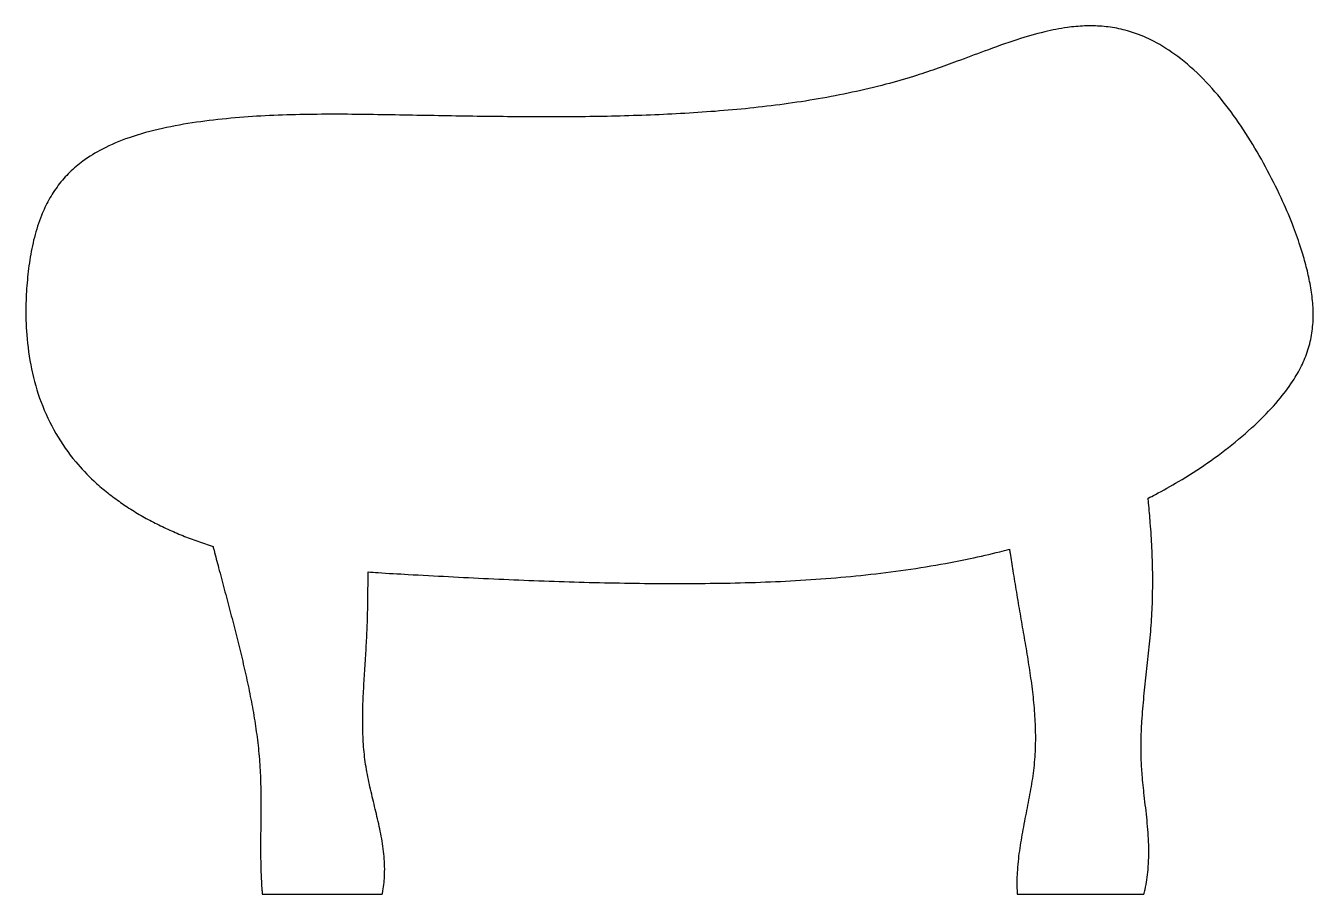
# Model space of a CAD drawing. Header units: millimetres. Extents: x 12 to 203, y 0 to 129.
import ezdxf

# ---------------------------------------------------------------- set-up
doc = ezdxf.new("R2010")
doc.units = ezdxf.units.MM
doc.layers.add('outline', color=7, linetype='Continuous')

msp = doc.modelspace()

# ---------------------------------------------------------------- linework, layer by layer
at = {"layer": 'outline'}
for p, q in [((46.94, 0), (64.78, 0)), ((159.13, 0), (177.95, 0))]:
    msp.add_line(p, q, dxfattribs=at)
for points, knots in [([(178.57, 58.86), (178.93, 59.04), (180.46, 59.83), (183.45, 61.5), (187.45, 64.06), (191.55, 67.15), (195.19, 70.38), (198.12, 73.51), (200.16, 76.28), (201.55, 78.78), (202.48, 81.18), (203.02, 83.71), (203.17, 86.28), (202.98, 88.85), (202.55, 91.39), (201.94, 93.89), (201.12, 96.62), (199.95, 99.85), (198.26, 103.79), (196.08, 108.13), (193.49, 112.58), (190.59, 116.83), (187.29, 120.79), (183.72, 124.1), (180.15, 126.49), (177.02, 127.91), (174.26, 128.69), (171.71, 129.06), (169.13, 129.09), (166.29, 128.83), (162.92, 128.16), (158.8, 126.96), (154.5, 125.41), (150.49, 123.89), (147, 122.62), (143.47, 121.45), (139.35, 120.27), (134.62, 119.15), (129.57, 118.18), (124.48, 117.4), (119.37, 116.8), (114.25, 116.34), (109.11, 116.01), (103.97, 115.77), (98.83, 115.62), (93.69, 115.54), (88.54, 115.53), (83.4, 115.56), (78.25, 115.62), (73.11, 115.71), (67.97, 115.8), (62.82, 115.89), (57.68, 115.94), (52.53, 115.9), (47.39, 115.72), (42.26, 115.37), (37.15, 114.78), (32.08, 113.89), (27.38, 112.62), (23.41, 110.98), (20.48, 109.19), (18.29, 107.34), (16.58, 105.41), (15.18, 103.24), (13.96, 100.65), (13.01, 97.64), (12.35, 94.28), (11.96, 90.87), (11.76, 87.16), (11.88, 82.87), (12.54, 78.05), (13.95, 73.08), (16.14, 68.41), (18.88, 64.52), (21.24, 62.03), (22.52, 60.88), (22.82, 60.62)], [-0.000002, -0.000002, -0.000002, -0.000002, 0.004002, 0.016949, 0.033898, 0.050847, 0.067797, 0.081921, 0.09322, 0.101695, 0.110169, 0.118644, 0.127119, 0.135593, 0.144068, 0.152542, 0.161017, 0.172316, 0.186441, 0.20339, 0.220339, 0.237288, 0.254237, 0.271186, 0.285311, 0.29661, 0.305085, 0.313559, 0.322034, 0.330508, 0.341808, 0.355932, 0.372881, 0.387006, 0.398305, 0.409605, 0.423729, 0.440678, 0.457627, 0.474576, 0.491525, 0.508475, 0.525424, 0.542373, 0.559322, 0.576271, 0.59322, 0.610169, 0.627119, 0.644068, 0.661017, 0.677966, 0.694915, 0.711864, 0.728814, 0.745763, 0.762712, 0.779661, 0.79661, 0.810734, 0.822034, 0.830508, 0.838983, 0.847458, 0.855932, 0.867232, 0.878531, 0.889831, 0.90113, 0.915254, 0.932203, 0.949153, 0.966102, 0.983051, 0.995998, 1, 1, 1, 1]), ([(22.82, 60.62), (23.13, 60.36), (23.74, 59.84), (24.68, 59.11), (25.65, 58.4), (26.63, 57.72), (27.64, 57.07), (28.67, 56.45), (29.71, 55.86), (30.76, 55.3), (31.83, 54.76), (32.92, 54.25), (34.01, 53.77), (35.12, 53.3), (36.23, 52.87), (37.35, 52.45), (38.49, 52.06), (39.24, 51.81), (39.63, 51.69)], [0, 0, 0, 0, 0.0625, 0.125, 0.1875, 0.25, 0.3125, 0.375, 0.4375, 0.5, 0.5625, 0.625, 0.6875, 0.75, 0.8125, 0.875, 0.9375, 1.000019, 1.000019, 1.000019, 1.000019]), ([(177.95, 0), (178.01, 0.24), (178.3, 1.43), (178.66, 3.87), (178.73, 7.33), (178.44, 11.01), (178.02, 14.47), (177.69, 17.53), (177.53, 20.19), (177.51, 22.86), (177.65, 25.93), (177.95, 29.41), (178.35, 33.08), (178.76, 36.75), (179.09, 40.42), (179.26, 44.11), (179.28, 47.81), (179.16, 51.5), (178.94, 54.94), (178.72, 57.39), (178.6, 58.61), (178.57, 58.86)], [0, 0, 0, 0, 0.0123693, 0.0625, 0.125, 0.1875, 0.25, 0.3020833, 0.34375, 0.3854167, 0.4375, 0.5, 0.5625, 0.625, 0.6875, 0.75, 0.8125, 0.875, 0.9375, 0.9876308, 0.999979, 0.999979, 0.999979, 0.999979]), ([(39.63, 51.69), (39.67, 51.5), (39.95, 50.44), (40.5, 48.33), (41.29, 45.35), (42.14, 42.18), (42.96, 39), (43.75, 35.82), (44.5, 32.62), (45.18, 29.41), (45.77, 26.19), (46.24, 22.94), (46.57, 19.67), (46.72, 16.4), (46.74, 13.12), (46.71, 9.84), (46.68, 6.55), (46.72, 3.47), (46.84, 1.29), (46.92, 0.2), (46.94, 0)], [0.0000034, 0.0000034, 0.0000034, 0.0000034, 0.011308, 0.0625, 0.125, 0.1875, 0.25, 0.3125, 0.375, 0.4375, 0.5, 0.5625, 0.625, 0.6875, 0.75, 0.8125, 0.875, 0.9375, 0.9886919, 1, 1, 1, 1]), ([(62.66, 47.9), (63.15, 47.87), (65.15, 47.73), (69.13, 47.51), (74.61, 47.21), (80.58, 46.91), (86.56, 46.65), (92.55, 46.43), (98.53, 46.28), (104.51, 46.19), (110.5, 46.18), (116.48, 46.24), (122.46, 46.42), (128.44, 46.73), (134.41, 47.21), (140.36, 47.88), (146.28, 48.75), (151.67, 49.77), (155.56, 50.66), (157.49, 51.15), (157.98, 51.27)], [-0.000001, -0.000001, -0.000001, -0.000001, 0.015612, 0.0625, 0.125, 0.1875, 0.25, 0.3125, 0.375, 0.4375, 0.5, 0.5625, 0.625, 0.6875, 0.75, 0.8125, 0.875, 0.9375, 0.984389, 1.000002, 1.000002, 1.000002, 1.000002]), ([(157.98, 51.27), (158.01, 51.08), (158.17, 50.01), (158.51, 47.88), (159, 44.88), (159.54, 41.69), (160.09, 38.5), (160.64, 35.31), (161.14, 32.11), (161.54, 28.9), (161.79, 25.67), (161.86, 22.44), (161.67, 19.2), (161.21, 16), (160.6, 12.82), (159.96, 9.65), (159.41, 6.46), (159.09, 3.43), (159.06, 1.27), (159.11, 0.19), (159.13, 0)], [0.0000025, 0.0000025, 0.0000025, 0.0000025, 0.0111768, 0.0625, 0.125, 0.1875, 0.25, 0.3125, 0.375, 0.4375, 0.5, 0.5625, 0.625, 0.6875, 0.75, 0.8125, 0.875, 0.9375, 0.9888232, 1, 1, 1, 1]), ([(64.78, 0), (64.81, 0.17), (65, 1.15), (65.19, 3.16), (65.06, 6.01), (64.58, 8.99), (63.91, 11.93), (63.19, 14.86), (62.52, 17.8), (62.07, 20.78), (61.87, 23.79), (61.85, 26.81), (61.96, 29.82), (62.14, 32.83), (62.34, 35.84), (62.51, 38.86), (62.61, 41.87), (62.65, 44.72), (62.66, 46.73), (62.66, 47.73), (62.66, 47.9)], [0, 0, 0, 0, 0.010471, 0.0625, 0.125, 0.1875, 0.25, 0.3125, 0.375, 0.4375, 0.5, 0.5625, 0.625, 0.6875, 0.75, 0.8125, 0.875, 0.9375, 0.989529, 1.000001, 1.000001, 1.000001, 1.000001])]:
    msp.add_open_spline(points, degree=3, knots=knots, dxfattribs=at)

doc.saveas('drawing.dxf')
